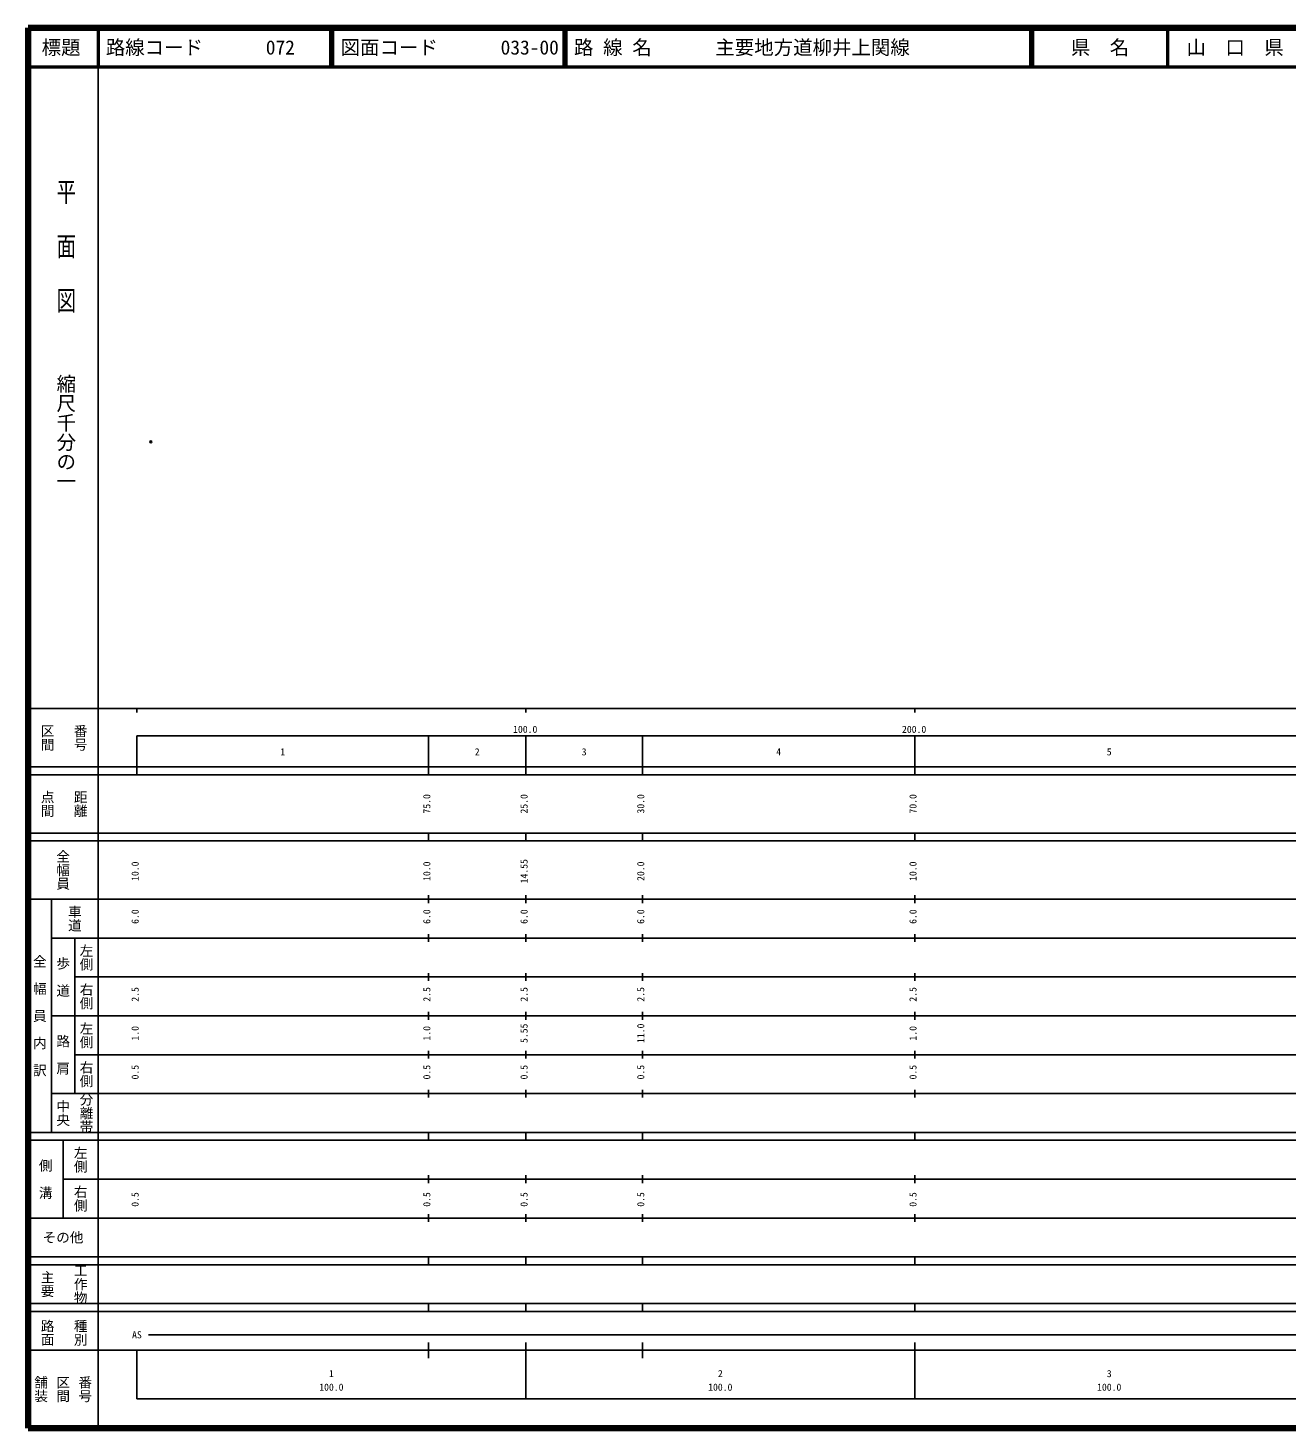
# Model space of a CAD drawing. Units: millimetres on the paper. Extents: x 40 to 680, y 20 to 380.
# Drawn here: x 40 to 363.7, y 20 to 380 of the extents above; entities that cross this region are included whole.
import ezdxf
from ezdxf.enums import TextEntityAlignment as Align

# ---------------------------------------------------------------- set-up
doc = ezdxf.new("R2010")
doc.units = ezdxf.units.MM
doc.header["$PDMODE"] = 32
doc.header["$PDSIZE"] = 0.5
doc.layers.add('M-OTRS', color=6, linetype='Continuous')
doc.layers.add('M-TTL-TXT', color=7, linetype='Continuous')
for name, color, linetype, lineweight in [('M-TTL', 2, 'Continuous', 140), ('M-TTL-BAND', 7, 'Continuous', 25), ('M-TTL-LINE', 7, 'Continuous', 50)]:
    doc.layers.add(name, color=color, linetype=linetype, lineweight=lineweight)
doc.styles.add('@ＭＳ ゴシック', font='')
doc.styles.add('ＭＳ ゴシック', font='')
doc.styles.get('@ＭＳ ゴシック').set_extended_font_data('@MS Gothic')
doc.styles.get('ＭＳ ゴシック').set_extended_font_data('MS Gothic')

msp = doc.modelspace()

# ---------------------------------------------------------------- linework, layer by layer
at = {"layer": 'M-OTRS'}
msp.add_point((71.554, 273.595), dxfattribs=at)
at = {"layer": 'M-TTL'}
for p, q in [((40, 380), (40, 20)), ((680, 380), (40, 380)), ((40, 20), (680, 20))]:
    msp.add_line(p, q, dxfattribs=at)
at = {"layer": 'M-TTL-BAND'}
for p, q in [((58, 370), (58, 20)), ((40, 205), (579, 205)), ((68, 205), (68, 204)), ((168, 205), (168, 204)), ((268, 205), (268, 204)), ((68, 198), (579, 198)), ((68, 198), (68, 188)), ((143, 188), (143, 198)), ((168, 188), (168, 198)), ((198, 188), (198, 198)), ((268, 188), (268, 198)), ((40, 190), (579, 190)), ((40, 188), (579, 188)), ((40, 173), (579, 173)), ((143, 171), (143, 173)), ((168, 171), (168, 173)), ((198, 171), (198, 173)), ((268, 171), (268, 173)), ((40, 171), (579, 171)), ((40, 156), (579, 156)), ((46, 96), (46, 156)), ((143, 155), (143, 157)), ((168, 155), (168, 157)), ((198, 155), (198, 157)), ((268, 155), (268, 157)), ((46, 146), (579, 146)), ((52, 146), (52, 106)), ((143, 145), (143, 147)), ((168, 145), (168, 147)), ((198, 145), (198, 147)), ((268, 145), (268, 147)), ((143, 135), (143, 137)), ((168, 135), (168, 137)), ((198, 135), (198, 137)), ((268, 135), (268, 137)), ((52, 136), (579, 136)), ((46, 126), (579, 126)), ((143, 125), (143, 127)), ((168, 125), (168, 127)), ((198, 125), (198, 127)), ((268, 125), (268, 127)), ((52, 116), (579, 116)), ((143, 115), (143, 117)), ((168, 115), (168, 117)), ((198, 115), (198, 117)), ((268, 115), (268, 117)), ((46, 106), (579, 106)), ((143, 105), (143, 107)), ((168, 105), (168, 107)), ((198, 105), (198, 107)), ((268, 105), (268, 107)), ((40, 96), (579, 96)), ((40, 94), (579, 94)), ((49, 94), (49, 74)), ((143, 94), (143, 96)), ((168, 94), (168, 96)), ((198, 94), (198, 96)), ((268, 94), (268, 96)), ((49, 84), (579, 84)), ((143, 83), (143, 85)), ((168, 83), (168, 85)), ((198, 83), (198, 85)), ((268, 83), (268, 85)), ((40, 74), (579, 74)), ((143, 73), (143, 75)), ((168, 73), (168, 75)), ((198, 73), (198, 75)), ((268, 73), (268, 75)), ((40, 64), (579, 64)), ((40, 62), (579, 62)), ((143, 62), (143, 64)), ((168, 62), (168, 64)), ((198, 62), (198, 64)), ((268, 62), (268, 64)), ((40, 52), (579, 52)), ((143, 50), (143, 52)), ((168, 50), (168, 52)), ((198, 50), (198, 52)), ((268, 50), (268, 52)), ((40, 50), (579, 50)), ((71, 44), (565, 44)), ((40, 40), (579, 40)), ((68, 40), (68, 27.5)), ((143, 38), (143, 42)), ((168, 27.5), (168, 42)), ((198, 38), (198, 42)), ((268, 27.5), (268, 42)), ((68, 27.5), (579, 27.5))]:
    msp.add_line(p, q, dxfattribs=at)
at = {"layer": 'M-TTL-LINE'}
for p, q in [((58, 380), (58, 370)), ((117.75, 380), (117.75, 370)), ((118.25, 380), (118.25, 370)), ((177.75, 380), (177.75, 370)), ((178.25, 380), (178.25, 370)), ((297.75, 380), (297.75, 370)), ((298.25, 380), (298.25, 370)), ((333, 380), (333, 370)), ((40, 370), (680, 370))]:
    msp.add_line(p, q, dxfattribs=at)

# ---------------------------------------------------------------- texts
at = {"layer": 'M-TTL-BAND', "style": '@ＭＳ ゴシック', "width": 1.4}
msp.add_text('平  面  図', height=3.666, rotation=270, dxfattribs=at).set_placement((49.777, 306.475), align=Align.MIDDLE_RIGHT)
at = {"layer": 'M-TTL-BAND', "style": '@ＭＳ ゴシック'}
msp.add_text('縮尺千分の一', height=3.666, rotation=270, dxfattribs=at).set_placement((49.777, 261.03), align=Align.MIDDLE_RIGHT)
for s, p in [('区間', (45, 197.5)), ('番号', (53.5, 197.5)), ('点間', (45, 180.5)), ('距離', (53.5, 180.5)), ('全幅員', (49, 163.5)), ('車道', (52, 151)), ('左側', (55, 141)), ('全\u3000幅\u3000員\u3000内\u3000訳', (43, 126)), ('歩\u3000道', (49, 136)), ('右側', (55, 131)), ('左側', (55, 121)), ('路\u3000肩', (49, 116)), ('右側', (55, 111)), ('分離帯', (55, 101)), ('中央', (49, 101)), ('左側', (53.5, 89)), ('側\u3000溝', (44.5, 84)), ('右側', (53.5, 79)), ('工作物', (53.5, 57)), ('主要', (45, 57)), ('路面', (45, 44.5)), ('種別', (53.5, 44.5)), ('舗装', (43.333, 30)), ('区間', (49, 30)), ('番号', (54.667, 30))]:
    msp.add_text(s, height=2.566, rotation=270, dxfattribs=at).set_placement(p, align=Align.MIDDLE_CENTER)
at = {"layer": 'M-TTL-BAND', "style": 'ＭＳ ゴシック'}
for s, p in [('100.0', (167.844, 198.195)), ('200.0', (267.844, 198.195)), ('1', (105.5, 192.405)), ('2', (155.5, 192.405)), ('3', (183, 192.405)), ('4', (233, 192.405)), ('5', (318, 192.405)), ('AS', (68, 42.5)), ('1', (118, 32.523)), ('2', (218, 32.523)), ('3', (318, 32.523)), ('100.0', (118, 29.033)), ('100.0', (218, 29.033)), ('100.0', (318, 29.033))]:
    msp.add_text(s, height=1.833, dxfattribs=at).set_placement(p, align=Align.BOTTOM_CENTER)
for s, p in [('75.0', (144, 180.5)), ('25.0', (169, 180.5)), ('30.0', (199, 180.5)), ('70.0', (269, 180.5)), ('14.55', (169, 163.174)), ('10.0', (69, 163.174)), ('10.0', (144, 163.174)), ('20.0', (199, 163.174)), ('10.0', (269, 163.174)), ('6.0', (69, 151.5)), ('6.0', (144, 151.5)), ('6.0', (169, 151.5)), ('6.0', (199, 151.5)), ('6.0', (269, 151.5)), ('2.5', (69, 131.5)), ('2.5', (144, 131.5)), ('2.5', (169, 131.5)), ('2.5', (199, 131.5)), ('2.5', (269, 131.5)), ('1.0', (69, 121.5)), ('1.0', (144, 121.5)), ('5.55', (169, 121.5)), ('11.0', (199, 121.5)), ('1.0', (269, 121.5)), ('0.5', (69, 111.5)), ('0.5', (144, 111.5)), ('0.5', (169, 111.5)), ('0.5', (199, 111.5)), ('0.5', (269, 111.5)), ('0.5', (69, 78.764)), ('0.5', (144, 78.764)), ('0.5', (169, 78.764)), ('0.5', (199, 78.764)), ('0.5', (269, 78.764))]:
    msp.add_text(s, height=1.833, rotation=90, dxfattribs=at).set_placement(p, align=Align.BOTTOM_CENTER)
msp.add_text('その他', height=2.566, dxfattribs=at).set_placement((49, 69), align=Align.MIDDLE_CENTER)
at = {"layer": 'M-TTL-TXT', "style": 'ＭＳ ゴシック'}
for s, p in [('標題', (48.5, 375)), ('県\u3000名', (315.625, 375)), ('山\u3000口\u3000県', (350.375, 375))]:
    msp.add_text(s, height=3.666, dxfattribs=at).set_placement(p, align=Align.MIDDLE_CENTER)
for s, p in [('路線コード', (60, 375)), ('072', (101.142, 375)), ('072', (101.142, 375)), ('072', (101.142, 375)), ('図面コード', (120.38, 375)), ('033-00', (161.521, 375)), ('路 線 名', (180.38, 375)), ('主要地方道柳井上関線', (216.734, 375))]:
    msp.add_text(s, height=3.666, dxfattribs=at).set_placement(p, align=Align.MIDDLE_LEFT)

doc.saveas('drawing.dxf')
